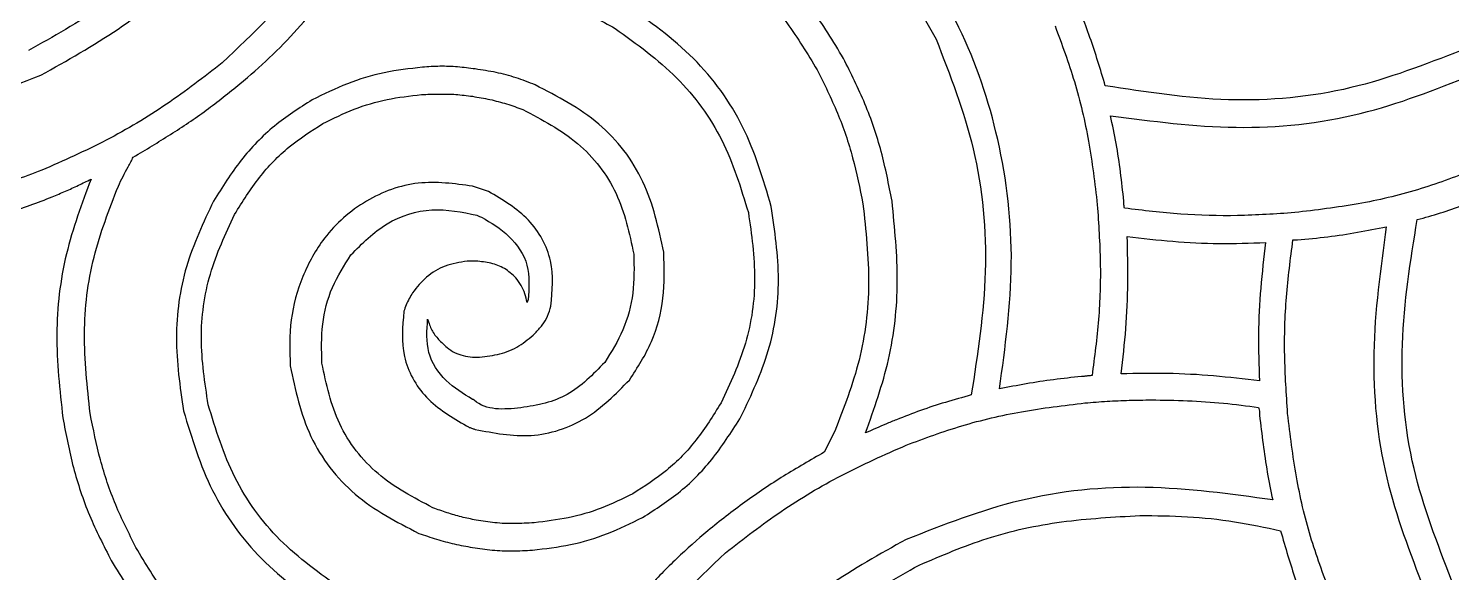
# Model space of a CAD drawing. Extents: x 0 to 371, y 0 to 260.
# Drawn here: x 85.88 to 128.61, y 208.08 to 224.42 of the extents above; entities that cross this region are included whole.
import ezdxf

# ---------------------------------------------------------------- set-up
doc = ezdxf.new("R2010")
doc.units = 0
doc.layers.add('Layer_1', color=7, linetype='CONTINUOUS')

msp = doc.modelspace()

# ---------------------------------------------------------------- linework, layer by layer
at = {"layer": 'Layer_1', "color": 7}
for points in [[(87.762084, 219.89531)], [(126.655834, 218.466457)], [(118.877497, 218.175519)], [(119.595798, 213.265225)], [(119.257835, 209.793085)]]:
    msp.add_lwpolyline(points, close=True, dxfattribs=at)
for points in [[(99.695205, 219.524791), (99.218749, 219.683437)], [(123.851354, 218.069582), (123.983645, 218.069582)], [(99.324685, 217.434479), (99.060102, 217.434479)], [(99.218749, 214.550418), (99.430622, 214.550418)], [(110.09302, 212.32833), (109.775727, 211.693227)]]:
    msp.add_lwpolyline(points, dxfattribs=at)
for points, knots in [([(98.080834, 233.600417), (97.598803, 232.239917), (96.665675, 229.606227), (94.530144, 226.087252), (92.627929, 224.26987), (91.704479, 223.387604)], [0, 0, 0, 0, 4.325799, 8.373986, 12.193382, 12.193382, 12.193382, 12.193382]), ([(115.041038, 213.598021), (115.212425, 214.850939), (115.553598, 217.345067), (115.125189, 221.052901), (114.052578, 224.240207), (112.493003, 226.781631), (110.814752, 228.859867), (109.466046, 229.994435), (108.796459, 230.557709)], [0, 0, 0, 0, 3.781588, 7.527836, 11.082465, 13.77927, 16.436176, 19.055789, 19.055789, 19.055789, 19.055789]), ([(108.346874, 229.923122), (108.986363, 229.385997), (110.272758, 228.305518), (111.886279, 226.330095), (112.717549, 224.847915), (113.135729, 224.102288)], [0, 0, 0, 0, 2.50184, 5.032695, 7.594725, 7.594725, 7.594725, 7.594725]), ([(99.218749, 229.526247), (100.071532, 229.421474), (101.763309, 229.213624), (104.16211, 228.326205), (106.101967, 227.17075), (107.583345, 225.882541), (108.696408, 224.612334), (109.274219, 223.655748), (109.563854, 223.176247)], [0, 0, 0, 0, 2.570344, 5.099123, 7.607892, 9.30214, 10.971559, 12.649435, 12.649435, 12.649435, 12.649435]), ([(91.704479, 228.546979), (91.167354, 227.90749), (90.086875, 226.621095), (88.111452, 225.007574), (86.629272, 224.176303), (85.883646, 223.758124)], [0, 0, 0, 0, 2.50184, 5.032695, 7.594725, 7.594725, 7.594725, 7.594725]), ([(86.254166, 223.017084), (87.041707, 223.456064), (88.605013, 224.327458), (90.676847, 226.025691), (91.806454, 227.37558), (92.365937, 228.044167)], [0, 0, 0, 0, 2.701851, 5.363294, 7.97507, 7.97507, 7.97507, 7.97507]), ([(110.357604, 223.519896), (110.046298, 224.032485), (109.424803, 225.055824), (108.231594, 226.418377), (107.304954, 227.183469), (106.838955, 227.568227)], [0, 0, 0, 0, 1.796934, 3.587419, 5.398736, 5.398736, 5.398736, 5.398736]), ([(99.35104, 225.768854), (99.834173, 225.703585), (100.801802, 225.572864), (102.209042, 225.121121), (103.071942, 224.653934), (103.504792, 224.419582)], [0, 0, 0, 0, 1.460968, 2.926058, 4.400683, 4.400683, 4.400683, 4.400683]), ([(92.233646, 222.752501), (92.531111, 223.00936), (93.131857, 223.528099), (93.969417, 224.38908), (94.486798, 225.007851), (94.747187, 225.319269)], [0, 0, 0, 0, 1.178672, 2.380383, 3.597987, 3.597987, 3.597987, 3.597987]), ([(108.188227, 219.075205), (107.946164, 219.892284), (107.463845, 221.520347), (105.923749, 223.636795), (104.529083, 224.63042), (103.822602, 225.133751)], [0, 0, 0, 0, 2.544135, 5.069289, 7.661578, 7.661578, 7.661578, 7.661578]), ([(118.216038, 222.69979), (118.14394, 222.944222), (118.000825, 223.429415), (117.762658, 224.14424), (117.588034, 224.611081), (117.501354, 224.842812)], [0, 0, 0, 0, 0.764496, 1.517514, 2.259713, 2.259713, 2.259713, 2.259713]), ([(103.504792, 224.419582), (104.146556, 223.955905), (105.414046, 223.040138), (106.820521, 221.112807), (107.273463, 219.631773), (107.500413, 218.889687)], [0, 0, 0, 0, 2.366591, 4.674042, 6.99129, 6.99129, 6.99129, 6.99129]), ([(116.707604, 224.499163), (116.913374, 223.944683), (117.332885, 222.814242), (117.751549, 221.010513), (117.90132, 219.764346), (117.97781, 219.127916)], [0, 0, 0, 0, 1.773057, 3.6148, 5.537175, 5.537175, 5.537175, 5.537175]), ([(113.135729, 224.102288), (113.558513, 223.016633), (114.430381, 220.777791), (114.765242, 217.095642), (114.384956, 214.643788), (114.194062, 213.413019)], [0, 0, 0, 0, 3.483767, 7.18423, 10.91404, 10.91404, 10.91404, 10.91404]), ([(111.812812, 219.233852), (111.71605, 219.732405), (111.522962, 220.727263), (111.031057, 222.167124), (110.581688, 223.069777), (110.357604, 223.519896)], [0, 0, 0, 0, 1.522447, 3.038028, 4.545521, 4.545521, 4.545521, 4.545521]), ([(128.904792, 223.758124), (127.815233, 223.335439), (125.573892, 222.46593), (121.892747, 222.128112), (119.444849, 222.508727), (118.216038, 222.69979)], [0, 0, 0, 0, 3.494783, 7.189148, 10.912982, 10.912982, 10.912982, 10.912982]), ([(91.704479, 223.387604), (91.153636, 222.962192), (90.047641, 222.10804), (88.228915, 221.022576), (86.934016, 220.449239), (86.280521, 220.159894)], [0, 0, 0, 0, 2.086879, 4.19008, 6.332929, 6.332929, 6.332929, 6.332929]), ([(97.71083, 223.255312), (97.326968, 223.211589), (96.560827, 223.124324), (95.445311, 222.78723), (94.751774, 222.447263), (94.403539, 222.27656)], [0, 0, 0, 0, 1.157449, 2.310129, 3.4726, 3.4726, 3.4726, 3.4726]), ([(99.29833, 223.202602), (99.122226, 223.225446), (98.771047, 223.271001), (98.239579, 223.292614), (97.887119, 223.267749), (97.71083, 223.255312)], [0, 0, 0, 0, 0.532637, 1.062163, 1.592043, 1.592043, 1.592043, 1.592043]), ([(101.097187, 222.726146), (100.907756, 222.800469), (100.525156, 222.950582), (99.921547, 223.108429), (99.507374, 223.171014), (99.29833, 223.202602)], [0, 0, 0, 0, 0.610117, 1.23227, 1.866295, 1.866295, 1.866295, 1.866295]), ([(109.563854, 223.176247), (109.776994, 222.748815), (110.201254, 221.898003), (110.659669, 220.545182), (110.84656, 219.617881), (110.939997, 219.154271)], [0, 0, 0, 0, 1.431812, 2.850056, 4.268051, 4.268051, 4.268051, 4.268051]), ([(75.406249, 221.800104), (76.663532, 221.633591), (79.160969, 221.302835), (82.8902, 221.690005), (85.154907, 222.583428), (86.254166, 223.017084)], [0, 0, 0, 0, 3.798617, 7.545486, 11.079561, 11.079561, 11.079561, 11.079561]), ([(89.032291, 220.556769), (89.407042, 220.780369), (90.152495, 221.225152), (91.228509, 221.949007), (91.899721, 222.485565), (92.233646, 222.752501)], [0, 0, 0, 0, 1.309137, 2.604125, 3.886201, 3.886201, 3.886201, 3.886201]), ([(104.960001, 217.699062), (104.803558, 218.423306), (104.492386, 219.863856), (103.08929, 221.69534), (101.767826, 222.379126), (101.097187, 222.726146)], [0, 0, 0, 0, 2.205182, 4.386198, 6.633616, 6.633616, 6.633616, 6.633616]), ([(118.374685, 221.800104), (119.628065, 221.633786), (122.123507, 221.302653), (125.852595, 221.690197), (128.121363, 222.583489), (129.222602, 223.017084)], [0, 0, 0, 0, 3.786908, 7.53962, 11.079255, 11.079255, 11.079255, 11.079255]), ([(94.403539, 222.27656), (94.015157, 222.027765), (93.224538, 221.5213), (92.220349, 220.478146), (91.703338, 219.653864), (91.439896, 219.233852)], [0, 0, 0, 0, 1.380479, 2.810201, 4.295596, 4.295596, 4.295596, 4.295596]), ([(94.720832, 221.561876), (95.031794, 221.715051), (95.650433, 222.019783), (96.651298, 222.315677), (97.337991, 222.395161), (97.683959, 222.435207)], [0, 0, 0, 0, 1.03879, 2.066605, 3.11024, 3.11024, 3.11024, 3.11024]), ([(97.683959, 222.435207), (97.857683, 222.442159), (98.201212, 222.455907), (98.714716, 222.446529), (99.051083, 222.403797), (99.218749, 222.382497)], [0, 0, 0, 0, 0.521618, 1.031467, 1.538183, 1.538183, 1.538183, 1.538183]), ([(99.218749, 222.382497), (99.392678, 222.35268), (99.737403, 222.293584), (100.242025, 222.16133), (100.565807, 222.043942), (100.726667, 221.985622)], [0, 0, 0, 0, 0.529261, 1.048989, 1.562136, 1.562136, 1.562136, 1.562136]), ([(100.726667, 221.985622), (101.302794, 221.682647), (102.439794, 221.084718), (103.662558, 219.514347), (103.92789, 218.269874), (104.06083, 217.646352)], [0, 0, 0, 0, 1.939421, 3.827497, 5.723385, 5.723385, 5.723385, 5.723385]), ([(118.77156, 219.233852), (118.74159, 219.524498), (118.681893, 220.103445), (118.551092, 220.960198), (118.4331, 221.52198), (118.374685, 221.800104)], [0, 0, 0, 0, 0.876497, 1.745927, 2.598393, 2.598393, 2.598393, 2.598393]), ([(92.074999, 218.836977), (92.310369, 219.21477), (92.771623, 219.955131), (93.667898, 220.890493), (94.374664, 221.341148), (94.720832, 221.561876)], [0, 0, 0, 0, 1.333601, 2.613455, 3.8421, 3.8421, 3.8421, 3.8421]), ([(88.582705, 219.683437), (88.62868, 219.780826), (88.721383, 219.977197), (88.874404, 220.266818), (88.979516, 220.459851), (89.032291, 220.556769)], [0, 0, 0, 0, 0.323045, 0.65138, 0.982455, 0.982455, 0.982455, 0.982455]), ([(86.280521, 220.159894), (85.732372, 219.953927), (84.611251, 219.532666), (82.815706, 219.115636), (81.572202, 218.96615), (80.936144, 218.889687)], [0, 0, 0, 0, 1.75538, 3.590254, 5.511553, 5.511553, 5.511553, 5.511553]), ([(129.248957, 220.159894), (128.700808, 219.953927), (127.579686, 219.532666), (125.784142, 219.115636), (124.540638, 218.96615), (123.90458, 218.889687)], [0, 0, 0, 0, 1.75538, 3.590254, 5.511553, 5.511553, 5.511553, 5.511553]), ([(84.560729, 218.67833), (84.794445, 218.743045), (85.257529, 218.871272), (85.935086, 219.107844), (86.512483, 219.328266), (86.994834, 219.530482), (87.382382, 219.708135), (87.636318, 219.833313), (87.762084, 219.89531)], [0, 0, 0, 0, 0.727343, 1.441154, 2.15188, 2.581299, 3.009977, 3.430616, 3.430616, 3.430616, 3.430616]), ([(87.762084, 219.89531), (87.486334, 219.154926), (86.927342, 217.654044), (86.641292, 215.202945), (86.823089, 213.560974), (86.915624, 212.725205)], [0, 0, 0, 0, 2.364708, 4.793656, 7.311679, 7.311679, 7.311679, 7.311679]), ([(87.735729, 212.857497), (87.648572, 213.655665), (87.477674, 215.220717), (87.753658, 217.559044), (88.308563, 218.980962), (88.582705, 219.683437)], [0, 0, 0, 0, 2.404717, 4.715186, 6.971166, 6.971166, 6.971166, 6.971166]), ([(99.218749, 219.683437), (98.673184, 219.757715), (97.576045, 219.907089), (95.966434, 219.315643), (94.775208, 218.2686), (94.074477, 216.981293), (93.704164, 215.66307), (93.729329, 214.748988), (93.74208, 214.285834)], [0, 0, 0, 0, 1.631149, 3.280266, 4.958379, 6.282113, 7.628675, 9.011744, 9.011744, 9.011744, 9.011744]), ([(127.581875, 218.67833), (127.8156, 218.743023), (128.278702, 218.871205), (128.956129, 219.108105), (129.532303, 219.326828), (130.010488, 219.530143), (130.396068, 219.712182), (130.653737, 219.833898), (130.783746, 219.89531)], [0, 0, 0, 0, 0.727343, 1.441154, 2.15188, 2.576009, 2.999573, 3.430935, 3.430935, 3.430935, 3.430935]), ([(91.439896, 219.233852), (91.136134, 218.589932), (90.524867, 217.294154), (90.2234, 215.10935), (90.433747, 213.666719), (90.540209, 212.936562)], [0, 0, 0, 0, 2.127754, 4.281735, 6.489169, 6.489169, 6.489169, 6.489169]), ([(101.573644, 216.085207), (101.613789, 216.543211), (101.695063, 217.47044), (100.956181, 218.7842), (100.12394, 219.272988), (99.695205, 219.524791)], [0, 0, 0, 0, 1.356337, 2.745907, 4.222353, 4.222353, 4.222353, 4.222353]), ([(111.019062, 212.275104), (111.277156, 213.002018), (111.79841, 214.470116), (112.055122, 216.844115), (111.894331, 218.429891), (111.812812, 219.233852)], [0, 0, 0, 0, 2.3088, 4.662928, 7.08374, 7.08374, 7.08374, 7.08374]), ([(118.797915, 219.021979), (118.790842, 219.045995), (118.777435, 219.091516), (118.771442, 219.163135), (118.77152, 219.20967), (118.77156, 219.233852)], [0, 0, 0, 0, 0.074913, 0.141994, 0.21457, 0.21457, 0.21457, 0.21457]), ([(91.281249, 213.12208), (91.180039, 213.782399), (90.979887, 215.088247), (91.251797, 217.07078), (91.801416, 218.249999), (92.074999, 218.836977)], [0, 0, 0, 0, 1.997914, 3.95108, 5.886882, 5.886882, 5.886882, 5.886882]), ([(95.567292, 217.619997), (95.905744, 217.962287), (96.577458, 218.64162), (97.98717, 219.09321), (98.901772, 218.903708), (99.35104, 218.810622)], [0, 0, 0, 0, 1.43165, 2.841348, 4.202375, 4.202375, 4.202375, 4.202375]), ([(99.35104, 218.810622), (99.36217, 218.803349), (99.386838, 218.787229), (99.434431, 218.77807), (99.46627, 218.764609), (99.483332, 218.757396)], [0, 0, 0, 0, 0.039542, 0.087642, 0.143182, 0.143182, 0.143182, 0.143182]), ([(107.500413, 218.889687), (107.594436, 218.229097), (107.780508, 216.92179), (107.50331, 214.941498), (106.953453, 213.761879), (106.679792, 213.174791)], [0, 0, 0, 0, 1.996073, 3.950228, 5.88644, 5.88644, 5.88644, 5.88644]), ([(107.28854, 212.777916), (107.592302, 213.421836), (108.203569, 214.717613), (108.505036, 216.902417), (108.294689, 218.345049), (108.188227, 219.075205)], [0, 0, 0, 0, 2.127754, 4.281735, 6.489169, 6.489169, 6.489169, 6.489169]), ([(110.939997, 219.154271), (111.027153, 218.356103), (111.198051, 216.791051), (110.922068, 214.452724), (110.367163, 213.030806), (110.09302, 212.32833)], [0, 0, 0, 0, 2.404717, 4.715186, 6.971166, 6.971166, 6.971166, 6.971166]), ([(117.97781, 219.127916), (118.016644, 218.549455), (118.093755, 217.400824), (118.042478, 215.681939), (117.893323, 214.555139), (117.819163, 213.994896)], [0, 0, 0, 0, 1.738717, 3.452514, 5.147216, 5.147216, 5.147216, 5.147216]), ([(123.90458, 218.889687), (123.332296, 218.850819), (122.192187, 218.773385), (120.483144, 218.820339), (119.357995, 218.954965), (118.797915, 219.021979)], [0, 0, 0, 0, 1.720198, 3.426992, 5.118717, 5.118717, 5.118717, 5.118717]), ([(99.483332, 218.757396), (99.774386, 218.585288), (100.359781, 218.239128), (100.968914, 217.325898), (100.913675, 216.624013), (100.88583, 216.270209)], [0, 0, 0, 0, 1.011101, 2.033623, 3.072952, 3.072952, 3.072952, 3.072952]), ([(123.983645, 218.069582), (124.289327, 218.099423), (124.894415, 218.158493), (125.786458, 218.289548), (126.368547, 218.407997), (126.655834, 218.466457)], [0, 0, 0, 0, 0.921337, 1.823761, 2.703172, 2.703172, 2.703172, 2.703172]), ([(126.655834, 218.466457), (126.480751, 217.204973), (126.132672, 214.697033), (126.491591, 210.95069), (127.36893, 208.670113), (127.793748, 207.56583)], [0, 0, 0, 0, 3.81473, 7.584015, 11.122547, 11.122547, 11.122547, 11.122547]), ([(128.613854, 207.856769), (128.185827, 208.959456), (127.304519, 211.229893), (126.984326, 214.959988), (127.382311, 217.436509), (127.581875, 218.67833)], [0, 0, 0, 0, 3.536436, 7.28153, 11.048228, 11.048228, 11.048228, 11.048228]), ([(118.691979, 214.048122), (118.745028, 214.500329), (118.851574, 215.40855), (118.908977, 216.787651), (118.888031, 217.711068), (118.877497, 218.175519)], [0, 0, 0, 0, 1.365589, 2.742677, 4.136221, 4.136221, 4.136221, 4.136221]), ([(118.877497, 218.175519), (119.331953, 218.120872), (120.246502, 218.010901), (121.634581, 217.942151), (122.564523, 217.974011), (123.031248, 217.990001)], [0, 0, 0, 0, 1.373006, 2.763038, 4.163603, 4.163603, 4.163603, 4.163603]), ([(123.031248, 217.990001), (122.976634, 217.535544), (122.866727, 216.620995), (122.798302, 215.232908), (122.830225, 214.302974), (122.846246, 213.836249)], [0, 0, 0, 0, 1.372992, 2.763011, 4.163579, 4.163579, 4.163579, 4.163579]), ([(123.692707, 212.857497), (123.653932, 213.440839), (123.576546, 214.605079), (123.628146, 216.35019), (123.777226, 217.49857), (123.851354, 218.069582)], [0, 0, 0, 0, 1.753317, 3.499288, 5.226039, 5.226039, 5.226039, 5.226039]), ([(94.694477, 214.365416), (94.685016, 214.757315), (94.666361, 215.530066), (94.955131, 216.663422), (95.364117, 217.302512), (95.567292, 217.619997)], [0, 0, 0, 0, 1.173336, 2.313595, 3.439248, 3.439248, 3.439248, 3.439248]), ([(104.06083, 217.646352), (104.068594, 217.25418), (104.083913, 216.480412), (103.785017, 215.352446), (103.385383, 214.709924), (103.187499, 214.391771)], [0, 0, 0, 0, 1.173487, 2.315324, 3.435285, 3.435285, 3.435285, 3.435285]), ([(103.928538, 213.862604), (104.170543, 214.236364), (104.657374, 214.988241), (104.998952, 216.326013), (104.973104, 217.23716), (104.960001, 217.699062)], [0, 0, 0, 0, 1.329544, 2.674592, 4.057536, 4.057536, 4.057536, 4.057536]), ([(99.060102, 217.434479), (98.833861, 217.397717), (98.39416, 217.32627), (97.814324, 216.983948), (97.549997, 216.648064), (97.419376, 216.482082)], [0, 0, 0, 0, 0.683741, 1.328857, 1.959094, 1.959094, 1.959094, 1.959094]), ([(100.51531, 216.931668), (100.408198, 217.032504), (100.193611, 217.234516), (99.767499, 217.387308), (99.473393, 217.418638), (99.324685, 217.434479)], [0, 0, 0, 0, 0.437287, 0.876048, 1.324793, 1.324793, 1.324793, 1.324793]), ([(100.858959, 216.191144), (100.837687, 216.279361), (100.794929, 216.456679), (100.683926, 216.711194), (100.571713, 216.857918), (100.51531, 216.931668)], [0, 0, 0, 0, 0.272093, 0.54691, 0.824647, 0.824647, 0.824647, 0.824647]), ([(97.419376, 216.482082), (97.383786, 216.424847), (97.310856, 216.307564), (97.220311, 216.122059), (97.176311, 215.990769), (97.154792, 215.92656)], [0, 0, 0, 0, 0.202151, 0.414237, 0.617239, 0.617239, 0.617239, 0.617239]), ([(100.88583, 216.270209), (100.884058, 216.261211), (100.880381, 216.242543), (100.864408, 216.21881), (100.860731, 216.200142), (100.858959, 216.191144)], [0, 0, 0, 0, 0.027283, 0.056601, 0.083883, 0.083883, 0.083883, 0.083883]), ([(97.154792, 215.92656), (97.114686, 215.468547), (97.033486, 214.541259), (97.772677, 213.227584), (98.604982, 212.738784), (99.033747, 212.486977)], [0, 0, 0, 0, 1.356338, 2.746027, 4.222582, 4.222582, 4.222582, 4.222582]), ([(101.097187, 215.265102), (101.170745, 215.345299), (101.315256, 215.502853), (101.479966, 215.781106), (101.542272, 215.983367), (101.573644, 216.085207)], [0, 0, 0, 0, 0.326004, 0.640468, 0.959374, 0.959374, 0.959374, 0.959374]), ([(99.218749, 213.280727), (98.938346, 213.450812), (98.375784, 213.792047), (97.798555, 214.675905), (97.845766, 215.34985), (97.869477, 215.688332)], [0, 0, 0, 0, 0.980321, 1.966787, 2.96213, 2.96213, 2.96213, 2.96213]), ([(97.869477, 215.688332), (97.90627, 215.577204), (97.979885, 215.354864), (98.191257, 215.071158), (98.365026, 214.917974), (98.451354, 214.841872)], [0, 0, 0, 0, 0.349322, 0.698905, 1.04404, 1.04404, 1.04404, 1.04404]), ([(99.430622, 214.550418), (99.635084, 214.573608), (100.045507, 214.620158), (100.630513, 214.855994), (100.942046, 215.129098), (101.097187, 215.265102)], [0, 0, 0, 0, 0.61616, 1.236833, 1.85254, 1.85254, 1.85254, 1.85254]), ([(98.451354, 214.841872), (98.525122, 214.787063), (98.672609, 214.677482), (98.939572, 214.586449), (99.124489, 214.562583), (99.218749, 214.550418)], [0, 0, 0, 0, 0.274314, 0.54845, 0.833482, 0.833482, 0.833482, 0.833482]), ([(93.74208, 214.285834), (93.898523, 213.561591), (94.209695, 212.12104), (95.612791, 210.289557), (96.934255, 209.605771), (97.604894, 209.258751)], [0, 0, 0, 0, 2.205182, 4.386198, 6.633616, 6.633616, 6.633616, 6.633616]), ([(98.028124, 210.026146), (97.452031, 210.329115), (96.31511, 210.927026), (95.092623, 212.497484), (94.827378, 213.741903), (94.694477, 214.365416)], [0, 0, 0, 0, 1.939308, 3.827231, 5.723082, 5.723082, 5.723082, 5.723082]), ([(103.187499, 214.391771), (102.832878, 214.029064), (102.129909, 213.310068), (100.72209, 212.995176), (99.616952, 212.942143), (99.260586, 213.26417), (99.243899, 213.275956), (99.22747, 213.279073), (99.218749, 213.280727)], [0, 0, 0, 0, 1.479968, 2.933756, 4.343002, 4.353361, 4.376626, 4.402953, 4.402953, 4.402953, 4.402953]), ([(99.29833, 212.381041), (99.856192, 212.272704), (100.979868, 212.054486), (102.701039, 212.613098), (103.516356, 213.443032), (103.928538, 213.862604)], [0, 0, 0, 0, 1.686344, 3.396727, 5.145496, 5.145496, 5.145496, 5.145496]), ([(117.501354, 213.968541), (117.221821, 213.938746), (116.667282, 213.87964), (115.84704, 213.752592), (115.308243, 213.649264), (115.041038, 213.598021)], [0, 0, 0, 0, 0.843256, 1.67286, 2.489061, 2.489061, 2.489061, 2.489061]), ([(117.819163, 213.994896), (117.7838, 213.99326), (117.712871, 213.989978), (117.607646, 213.973458), (117.536717, 213.970177), (117.501354, 213.968541)], [0, 0, 0, 0, 0.106134, 0.212873, 0.319007, 0.319007, 0.319007, 0.319007]), ([(122.846246, 213.836249), (122.387786, 213.890883), (121.470925, 214.000144), (120.083329, 214.074834), (119.156853, 214.057047), (118.691979, 214.048122)], [0, 0, 0, 0, 1.384932, 2.76968, 4.164246, 4.164246, 4.164246, 4.164246]), ([(114.194062, 213.413019), (113.934477, 213.341109), (113.422122, 213.199178), (112.670607, 212.954815), (112.185654, 212.765757), (111.945104, 212.671979)], [0, 0, 0, 0, 0.808048, 1.594884, 2.369315, 2.369315, 2.369315, 2.369315]), ([(117.60729, 213.174791), (117.828701, 213.192629), (118.270707, 213.228239), (118.933927, 213.258157), (119.37551, 213.262873), (119.595798, 213.265225)], [0, 0, 0, 0, 0.666353, 1.330251, 1.991123, 1.991123, 1.991123, 1.991123]), ([(119.595798, 213.265225), (119.960071, 213.260817), (120.684036, 213.252055), (121.760212, 213.177775), (122.468205, 213.08735), (122.819375, 213.042499)], [0, 0, 0, 0, 1.092773, 2.1718, 3.233733, 3.233733, 3.233733, 3.233733]), ([(89.111872, 208.835521), (88.898285, 209.258837), (88.470715, 210.106254), (88.016535, 211.461024), (87.829329, 212.392014), (87.735729, 212.857497)], [0, 0, 0, 0, 1.421181, 2.844992, 4.268726, 4.268726, 4.268726, 4.268726]), ([(90.540209, 212.936562), (90.78738, 212.119978), (91.279167, 210.495252), (92.808895, 208.37455), (94.200873, 207.380787), (94.905834, 206.877501)], [0, 0, 0, 0, 2.548266, 5.070183, 7.657964, 7.657964, 7.657964, 7.657964]), ([(95.276354, 207.592186), (94.633986, 208.051257), (93.36206, 208.960244), (91.961497, 210.894264), (91.508345, 212.378338), (91.281249, 213.12208)], [0, 0, 0, 0, 2.359118, 4.671187, 6.993908, 6.993908, 6.993908, 6.993908]), ([(106.679792, 213.174791), (106.444415, 212.796961), (105.983135, 212.056507), (105.08694, 211.120899), (104.380134, 210.670144), (104.033959, 210.449376)], [0, 0, 0, 0, 1.333712, 2.613745, 3.842465, 3.842465, 3.842465, 3.842465]), ([(112.236042, 211.904584), (112.790523, 212.110354), (113.920964, 212.529866), (115.724692, 212.94853), (116.970859, 213.098301), (117.60729, 213.174791)], [0, 0, 0, 0, 1.773057, 3.6148, 5.537175, 5.537175, 5.537175, 5.537175]), ([(122.819375, 213.042499), (122.826514, 213.016192), (122.840629, 212.964171), (122.846004, 212.883744), (122.846166, 212.830725), (122.846246, 212.804271)], [0, 0, 0, 0, 0.08158, 0.161318, 0.240727, 0.240727, 0.240727, 0.240727]), ([(122.846246, 212.804271), (122.881583, 212.516081), (122.951644, 211.944695), (123.072143, 211.095581), (123.186384, 210.540204), (123.243121, 210.264374)], [0, 0, 0, 0, 0.871097, 1.727099, 2.571721, 2.571721, 2.571721, 2.571721]), ([(124.962913, 207.486249), (124.757143, 208.04073), (124.337631, 209.171171), (123.918968, 210.974899), (123.769196, 212.221066), (123.692707, 212.857497)], [0, 0, 0, 0, 1.773057, 3.6148, 5.537175, 5.537175, 5.537175, 5.537175]), ([(86.915624, 212.725205), (87.010736, 212.226802), (87.200498, 211.232423), (87.682505, 209.787706), (88.141454, 208.888206), (88.370832, 208.438646)], [0, 0, 0, 0, 1.521336, 3.035266, 4.547924, 4.547924, 4.547924, 4.547924]), ([(99.033747, 212.486977), (99.062052, 212.470963), (99.118853, 212.438828), (99.209746, 212.409111), (99.269593, 212.390147), (99.29833, 212.381041)], [0, 0, 0, 0, 0.097318, 0.195289, 0.285792, 0.285792, 0.285792, 0.285792]), ([(104.325413, 209.735207), (104.713758, 209.983997), (105.504283, 210.49044), (106.50822, 211.533673), (107.025137, 212.357911), (107.28854, 212.777916)], [0, 0, 0, 0, 1.380369, 2.809918, 4.295238, 4.295238, 4.295238, 4.295238]), ([(111.945104, 212.671979), (111.839561, 212.627971), (111.630141, 212.54065), (111.3208, 212.409839), (111.118547, 212.319527), (111.019062, 212.275104)], [0, 0, 0, 0, 0.343054, 0.680691, 1.007541, 1.007541, 1.007541, 1.007541]), ([(109.775727, 211.693227), (109.367273, 211.459029), (108.553344, 210.992341), (107.382243, 210.21095), (106.649503, 209.629319), (106.282917, 209.338332)], [0, 0, 0, 0, 1.412325, 2.814354, 4.218033, 4.218033, 4.218033, 4.218033]), ([(106.812084, 208.676874), (107.362927, 209.102286), (108.468922, 209.956438), (110.287648, 211.041902), (111.582547, 211.615239), (112.236042, 211.904584)], [0, 0, 0, 0, 2.086879, 4.19008, 6.332929, 6.332929, 6.332929, 6.332929]), ([(123.243121, 210.264374), (121.972453, 210.439417), (119.443642, 210.787779), (115.657591, 210.416229), (113.354679, 209.512658), (112.236042, 209.073749)], [0, 0, 0, 0, 3.84201, 7.646151, 11.23945, 11.23945, 11.23945, 11.23945]), ([(104.033959, 210.449376), (103.721023, 210.29619), (103.098358, 209.991388), (102.097179, 209.698046), (101.412792, 209.617037), (101.070832, 209.57656)], [0, 0, 0, 0, 1.044084, 2.077469, 3.109449, 3.109449, 3.109449, 3.109449]), ([(99.324685, 209.655626), (99.176831, 209.685433), (98.882473, 209.744776), (98.45051, 209.873209), (98.169083, 209.975108), (98.028124, 210.026146)], [0, 0, 0, 0, 0.452297, 0.900465, 1.350197, 1.350197, 1.350197, 1.350197]), ([(101.070832, 209.57656), (100.87105, 209.564162), (100.477363, 209.539729), (99.891968, 209.56485), (99.512389, 209.62559), (99.324685, 209.655626)], [0, 0, 0, 0, 0.600282, 1.18291, 1.752871, 1.752871, 1.752871, 1.752871]), ([(101.018122, 208.756455), (101.401984, 208.800178), (102.168125, 208.887444), (103.283641, 209.224537), (103.977178, 209.564505), (104.325413, 209.735207)], [0, 0, 0, 0, 1.157449, 2.310129, 3.4726, 3.4726, 3.4726, 3.4726]), ([(112.632917, 208.306354), (113.303537, 208.593396), (114.678197, 209.181786), (116.922394, 209.6652), (118.472079, 209.750058), (119.257835, 209.793085)], [0, 0, 0, 0, 2.184858, 4.4786, 6.83788, 6.83788, 6.83788, 6.83788]), ([(119.257835, 209.793085), (119.73367, 209.78883), (120.683735, 209.780334), (122.098302, 209.631457), (123.021567, 209.435706), (123.480834, 209.338332)], [0, 0, 0, 0, 1.427129, 2.849442, 4.257254, 4.257254, 4.257254, 4.257254]), ([(97.604894, 209.258751), (97.781048, 209.19899), (98.132463, 209.079772), (98.66975, 208.93), (99.0355, 208.867057), (99.218749, 208.835521)], [0, 0, 0, 0, 0.558071, 1.11331, 1.670826, 1.670826, 1.670826, 1.670826]), ([(106.282917, 209.338332), (105.968017, 209.063965), (105.333421, 208.511051), (104.449232, 207.599171), (103.908392, 206.942388), (103.637084, 206.612918)], [0, 0, 0, 0, 1.252638, 2.524357, 3.804463, 3.804463, 3.804463, 3.804463]), ([(112.236042, 209.073749), (111.4485, 208.634769), (109.885195, 207.763375), (107.813361, 206.065142), (106.683754, 204.715253), (106.12427, 204.046666)], [0, 0, 0, 0, 2.701851, 5.363294, 7.97507, 7.97507, 7.97507, 7.97507]), ([(123.480834, 209.338332), (123.552658, 209.08736), (123.694563, 208.591503), (123.929735, 207.861054), (124.089685, 207.380745), (124.169163, 207.142084)], [0, 0, 0, 0, 0.783091, 1.547186, 2.301839, 2.301839, 2.301839, 2.301839]), ([(92.392292, 205.052289), (91.952936, 205.410326), (91.080815, 206.121027), (89.967881, 207.396679), (89.397114, 208.356064), (89.111872, 208.835521)], [0, 0, 0, 0, 1.698593, 3.371699, 5.043159, 5.043159, 5.043159, 5.043159]), ([(99.218749, 208.835521), (99.414989, 208.805522), (99.809802, 208.745169), (100.412776, 208.719475), (100.815692, 208.744089), (101.018122, 208.756455)], [0, 0, 0, 0, 0.595281, 1.197638, 1.805832, 1.805832, 1.805832, 1.805832]), ([(100.435729, 198.464061), (100.917501, 199.822876), (101.85014, 202.453345), (103.991562, 205.966937), (105.889213, 207.790187), (106.812084, 208.676874)], [0, 0, 0, 0, 4.320331, 8.363529, 12.191412, 12.191412, 12.191412, 12.191412]), ([(88.370832, 208.438646), (88.68217, 207.926088), (89.303732, 206.902807), (90.49728, 205.540572), (91.423968, 204.775555), (91.889997, 204.39083)], [0, 0, 0, 0, 1.796894, 3.587356, 5.398685, 5.398685, 5.398685, 5.398685]), ([(106.812084, 203.517499), (107.349209, 204.156988), (108.429688, 205.443383), (110.405111, 207.056904), (111.887291, 207.888175), (112.632917, 208.306354)], [0, 0, 0, 0, 2.50184, 5.032695, 7.594725, 7.594725, 7.594725, 7.594725])]:
    msp.add_open_spline(points, degree=3, knots=knots, dxfattribs=at)

doc.saveas('drawing.dxf')
